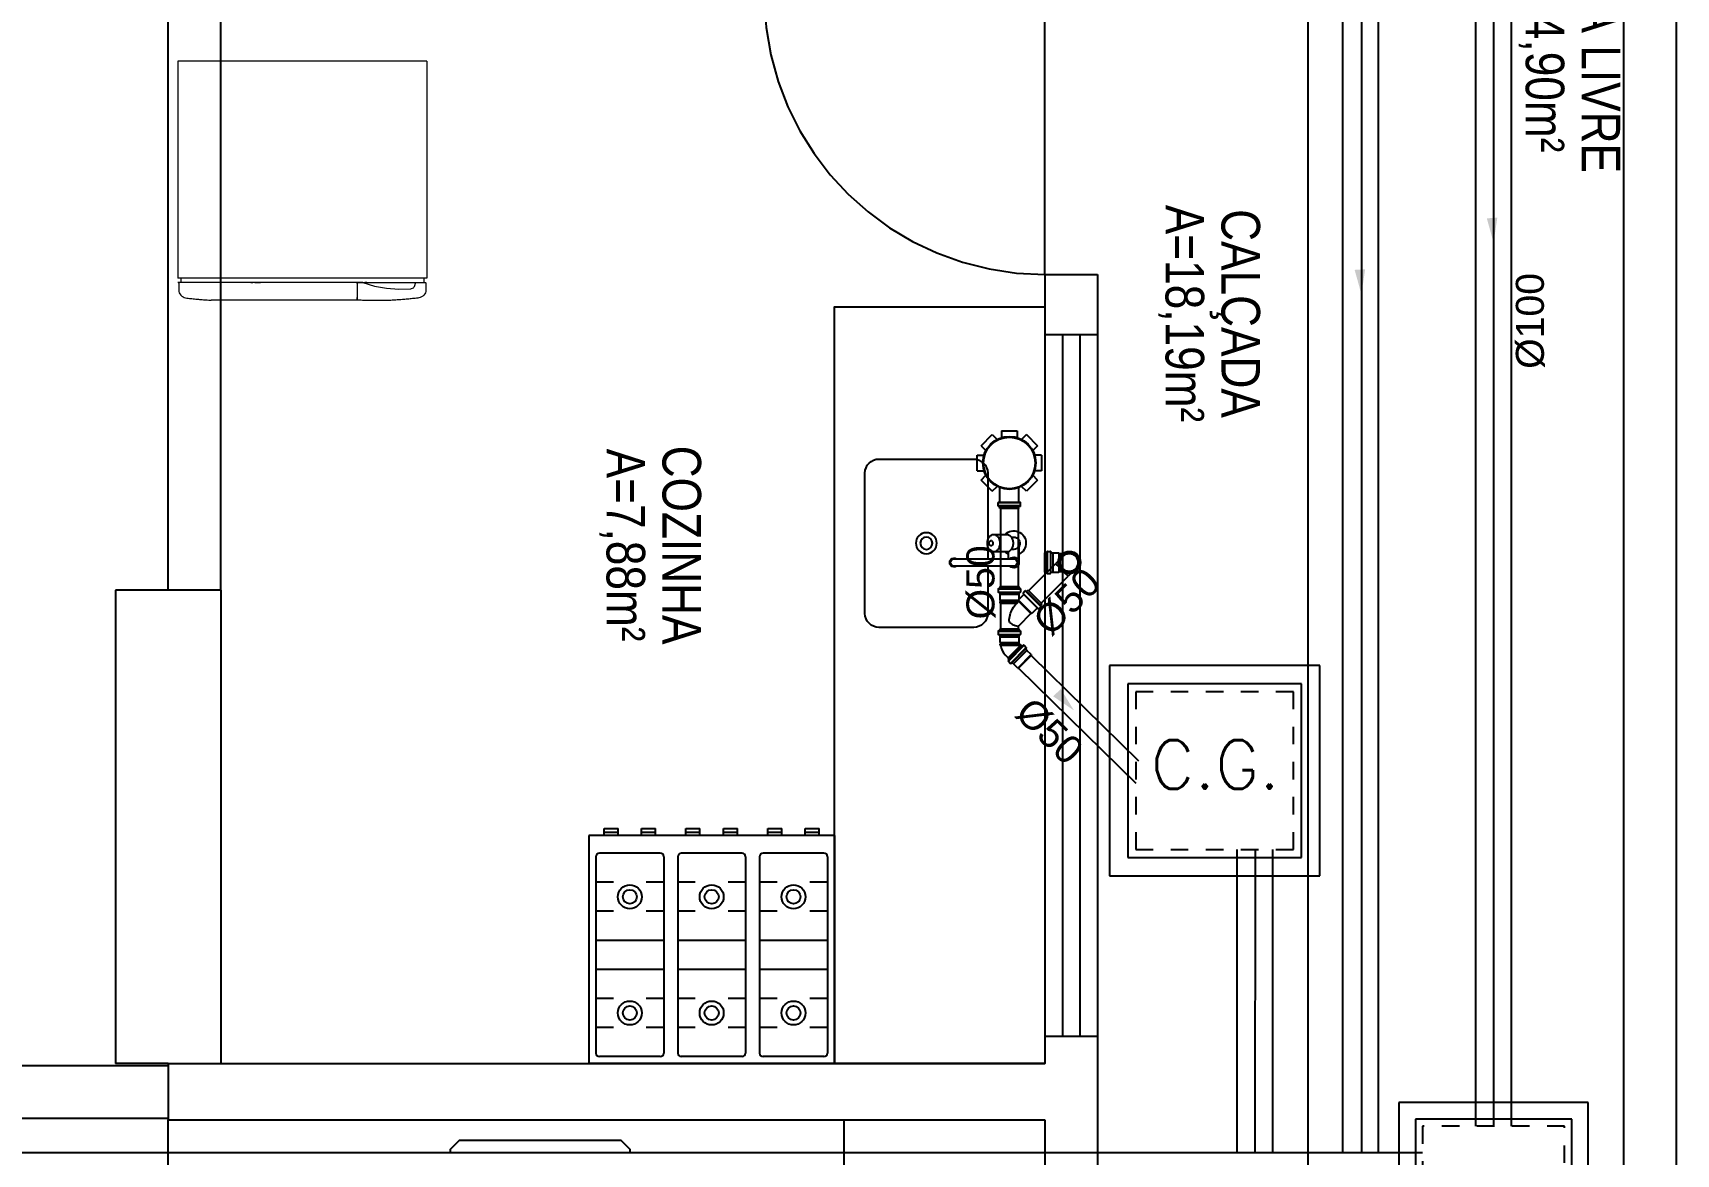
# Model space of a CAD drawing. Header units: millimetres. Extents: x -336 to -33, y -135 to 770.
# Drawn here: x -192.18 to -182.81, y 723.63 to 730.02 of the extents above; entities that cross this region are included whole.
import ezdxf
from ezdxf.enums import TextEntityAlignment as Align

# ---------------------------------------------------------------- set-up
doc = ezdxf.new("R2010")
doc.units = ezdxf.units.MM
doc.header["$LTSCALE"] = 50
doc.header["$MEASUREMENT"] = 0
for name, pattern in [('CONTINU', [0]), ('DASHDOT2', [0.5, 0.25, -0.125, 0, -0.125]), ('HIDDEN', [0.375, 0.25, -0.125]), ('HIDDEN2', [0.1875, 0.125, -0.0625])]:
    doc.linetypes.add(name, pattern=pattern)
doc.layers.get('0').update_dxf_attribs({"linetype": 'CONTINUOUS'})
for name, color, linetype in [('-HIDRO', 8, 'CONTINUOUS'), ('a-pem-m', 6, 'CONTINUOUS'), ('E-txt-g', 3, 'CONTINUOUS'), ('HIDROGRAFIA', 4, 'CONTINUOUS'), ('Texto-Tubos', 7, 'CONTINUOUS'), ('TigreCad', 3, 'CONTINUOUS'), ('Tinterno', 9, 'CONTINUOUS'), ('TUBULAÇÃO_ESGOTO', 5, 'CONTINUOUS')]:
    doc.layers.add(name, color=color, linetype=linetype)
doc.layers.add('E-Lay-9', color=9, linetype='CONTINUOUS', lineweight=9)
doc.layers.add('E-Txt-W', color=7, linetype='CONTINUOUS', lineweight=20)
doc.styles.add('A16-E50', font='arial.ttf', dxfattribs={"height": 0.08})
doc.styles.add('F2', font='swissc.ttf')
doc.styles.add('R80', font='simplex.shx', dxfattribs={"height": 12})
doc.styles.add('REG60', font='romans.shx', dxfattribs={"width": 0.8, "height": 0.15})
doc.styles.add('REG80', font='romans.shx', dxfattribs={"width": 0.8, "height": 0.2})

# ---------------------------------------------------------------- blocks, each defined once
blk = doc.blocks.new('TXT-AMB75')
at = {"layer": 'E-txt-g', "style": 'REG80', "width": 0.8, "flags": 8}
blk.add_attdef('TXT', text='', height=0.2, dxfattribs=at).set_placement((0.0055, 0.2964), align=Align.CENTER)
at = {"layer": 'E-Txt-W', "style": 'REG60', "width": 0.8, "flags": 8}
blk.add_attdef('TXT', text='', height=0.15, dxfattribs=at).set_placement((0.0055, 0.0271), align=Align.CENTER)
blk = doc.blocks.new('Fogão03_6')
at = {"layer": 'a-pem-m', "color": 8}
for p, q in [((-0.35, -0.65), (-0.35, 0)), ((-0.35, 0), (0.35, 0)), ((-0.35, 0), (0.35, 0)), ((-0.35, -0.65), (-0.35, 0)), ((-0.33, -0.59), (-0.33, -0.03)), ((-0.33, -0.59), (-0.33, -0.03)), ((-0.32, -0.02), (-0.1467, -0.02)), ((-0.32, -0.02), (-0.1467, -0.02)), ((-0.1367, -0.59), (-0.1367, -0.03)), ((-0.1367, -0.59), (-0.1367, -0.03)), ((-0.0967, -0.59), (-0.0967, -0.03)), ((-0.0967, -0.59), (-0.0967, -0.03)), ((-0.0867, -0.02), (0.0867, -0.02)), ((-0.0867, -0.02), (0.0867, -0.02)), ((0.0967, -0.59), (0.0967, -0.03)), ((0.0967, -0.59), (0.0967, -0.03)), ((0.1367, -0.59), (0.1367, -0.03)), ((0.1367, -0.59), (0.1367, -0.03)), ((0.1467, -0.02), (0.32, -0.02)), ((0.1467, -0.02), (0.32, -0.02)), ((0.33, -0.59), (0.33, -0.03)), ((0.33, -0.59), (0.33, -0.03)), ((0.35, -0.65), (0.35, 0)), ((0.35, -0.65), (0.35, 0)), ((-0.33, -0.1029), (-0.28, -0.1029)), ((-0.33, -0.1029), (-0.28, -0.1029)), ((-0.1867, -0.1029), (-0.1367, -0.1029)), ((-0.1867, -0.1029), (-0.1367, -0.1029)), ((-0.0967, -0.1029), (-0.0467, -0.1029)), ((-0.0967, -0.1029), (-0.0467, -0.1029)), ((0.0467, -0.1029), (0.0967, -0.1029)), ((0.0467, -0.1029), (0.0967, -0.1029)), ((0.1367, -0.1029), (0.1867, -0.1029)), ((0.1367, -0.1029), (0.1867, -0.1029)), ((0.28, -0.1029), (0.33, -0.1029)), ((0.28, -0.1029), (0.33, -0.1029)), ((-0.33, -0.1857), (-0.28, -0.1857)), ((-0.33, -0.1857), (-0.28, -0.1857)), ((-0.1867, -0.1857), (-0.1367, -0.1857)), ((-0.1867, -0.1857), (-0.1367, -0.1857)), ((-0.0967, -0.1857), (-0.0467, -0.1857)), ((-0.0967, -0.1857), (-0.0467, -0.1857)), ((0.0467, -0.1857), (0.0967, -0.1857)), ((0.0467, -0.1857), (0.0967, -0.1857)), ((0.1367, -0.1857), (0.1867, -0.1857)), ((0.1367, -0.1857), (0.1867, -0.1857)), ((0.28, -0.1857), (0.33, -0.1857)), ((0.28, -0.1857), (0.33, -0.1857)), ((-0.33, -0.2686), (-0.1367, -0.2686)), ((-0.33, -0.2686), (-0.1367, -0.2686)), ((-0.0967, -0.2686), (0.0967, -0.2686)), ((-0.0967, -0.2686), (0.0967, -0.2686)), ((0.1367, -0.2686), (0.33, -0.2686)), ((0.1367, -0.2686), (0.33, -0.2686)), ((-0.33, -0.3514), (-0.1367, -0.3514)), ((-0.33, -0.3514), (-0.1367, -0.3514)), ((-0.0967, -0.3514), (0.0967, -0.3514)), ((-0.0967, -0.3514), (0.0967, -0.3514)), ((0.1367, -0.3514), (0.33, -0.3514)), ((0.1367, -0.3514), (0.33, -0.3514)), ((-0.33, -0.4343), (-0.28, -0.4343)), ((-0.33, -0.4343), (-0.28, -0.4343)), ((-0.1867, -0.4343), (-0.1367, -0.4343)), ((-0.1867, -0.4343), (-0.1367, -0.4343)), ((-0.0967, -0.4343), (-0.0467, -0.4343)), ((-0.0967, -0.4343), (-0.0467, -0.4343)), ((0.0467, -0.4343), (0.0967, -0.4343)), ((0.0467, -0.4343), (0.0967, -0.4343)), ((0.1367, -0.4343), (0.1867, -0.4343)), ((0.1367, -0.4343), (0.1867, -0.4343)), ((0.28, -0.4343), (0.33, -0.4343)), ((0.28, -0.4343), (0.33, -0.4343)), ((-0.33, -0.5171), (-0.28, -0.5171)), ((-0.33, -0.5171), (-0.28, -0.5171)), ((-0.1867, -0.5171), (-0.1367, -0.5171)), ((-0.1867, -0.5171), (-0.1367, -0.5171)), ((-0.0967, -0.5171), (-0.0467, -0.5171)), ((-0.0967, -0.5171), (-0.0467, -0.5171)), ((0.0467, -0.5171), (0.0967, -0.5171)), ((0.0467, -0.5171), (0.0967, -0.5171)), ((0.1367, -0.5171), (0.1867, -0.5171)), ((0.1367, -0.5171), (0.1867, -0.5171)), ((0.28, -0.5171), (0.33, -0.5171)), ((0.28, -0.5171), (0.33, -0.5171)), ((-0.32, -0.6), (-0.1467, -0.6)), ((-0.32, -0.6), (-0.1467, -0.6)), ((-0.0867, -0.6), (0.0867, -0.6)), ((-0.0867, -0.6), (0.0867, -0.6)), ((0.1467, -0.6), (0.32, -0.6)), ((0.1467, -0.6), (0.32, -0.6)), ((-0.35, -0.65), (0.35, -0.65)), ((-0.35, -0.65), (0.35, -0.65)), ((-0.3068, -0.65), (-0.3068, -0.67)), ((-0.3068, -0.65), (-0.3068, -0.67)), ((-0.2669, -0.65), (-0.2669, -0.67)), ((-0.2669, -0.65), (-0.2669, -0.67)), ((-0.1998, -0.65), (-0.1998, -0.67)), ((-0.1998, -0.65), (-0.1998, -0.67)), ((-0.1599, -0.65), (-0.1599, -0.67)), ((-0.1599, -0.65), (-0.1599, -0.67)), ((-0.0734, -0.65), (-0.0734, -0.67)), ((-0.0734, -0.65), (-0.0734, -0.67)), ((-0.0335, -0.65), (-0.0335, -0.67)), ((-0.0335, -0.65), (-0.0335, -0.67)), ((0.0335, -0.65), (0.0335, -0.67)), ((0.0335, -0.65), (0.0335, -0.67)), ((0.0734, -0.65), (0.0734, -0.67)), ((0.0734, -0.65), (0.0734, -0.67)), ((0.1599, -0.65), (0.1599, -0.67)), ((0.1599, -0.65), (0.1599, -0.67)), ((0.1998, -0.65), (0.1998, -0.67)), ((0.1998, -0.65), (0.1998, -0.67)), ((0.2669, -0.65), (0.2669, -0.67)), ((0.2669, -0.65), (0.2669, -0.67)), ((0.3067, -0.65), (0.3067, -0.67)), ((0.3067, -0.65), (0.3067, -0.67)), ((-0.2669, -0.66), (-0.3068, -0.66)), ((-0.2669, -0.66), (-0.3068, -0.66)), ((-0.2669, -0.67), (-0.3068, -0.67)), ((-0.2669, -0.67), (-0.3068, -0.67)), ((-0.1599, -0.66), (-0.1998, -0.66)), ((-0.1599, -0.66), (-0.1998, -0.66)), ((-0.1599, -0.67), (-0.1998, -0.67)), ((-0.1599, -0.67), (-0.1998, -0.67)), ((-0.0335, -0.66), (-0.0734, -0.66)), ((-0.0335, -0.66), (-0.0734, -0.66)), ((-0.0335, -0.67), (-0.0734, -0.67)), ((-0.0335, -0.67), (-0.0734, -0.67)), ((0.0734, -0.66), (0.0335, -0.66)), ((0.0734, -0.66), (0.0335, -0.66)), ((0.0734, -0.67), (0.0335, -0.67)), ((0.0734, -0.67), (0.0335, -0.67)), ((0.1998, -0.66), (0.1599, -0.66)), ((0.1998, -0.66), (0.1599, -0.66)), ((0.1998, -0.67), (0.1599, -0.67)), ((0.1998, -0.67), (0.1599, -0.67)), ((0.3067, -0.66), (0.2669, -0.66)), ((0.3067, -0.66), (0.2669, -0.66)), ((0.3067, -0.67), (0.2669, -0.67)), ((0.3067, -0.67), (0.2669, -0.67))]:
    blk.add_line(p, q, dxfattribs=at)
for centre, radius in [((-0.2333, -0.1443), 0.0341), ((-0.2333, -0.1443), 0.0341), ((-0.2333, -0.1443), 0.02), ((-0.2333, -0.1443), 0.02), ((0, -0.1443), 0.0341), ((0, -0.1443), 0.0341), ((0, -0.1443), 0.02), ((0, -0.1443), 0.02), ((0.2333, -0.1443), 0.0341), ((0.2333, -0.1443), 0.0341), ((0.2333, -0.1443), 0.02), ((0.2333, -0.1443), 0.02), ((-0.2333, -0.4757), 0.0341), ((-0.2333, -0.4757), 0.0341), ((-0.2333, -0.4757), 0.02), ((-0.2333, -0.4757), 0.02), ((0, -0.4757), 0.0341), ((0, -0.4757), 0.0341), ((0, -0.4757), 0.02), ((0, -0.4757), 0.02), ((0.2333, -0.4757), 0.0341), ((0.2333, -0.4757), 0.0341), ((0.2333, -0.4757), 0.02), ((0.2333, -0.4757), 0.02)]:
    blk.add_circle(centre, radius, dxfattribs=at)
for centre, start, end in [((-0.32, -0.03), 89.9995, 179.9996), ((-0.32, -0.03), 89.9995, 179.9996), ((-0.1467, -0.03), 359.9996, 89.9995), ((-0.1467, -0.03), 359.9996, 89.9995), ((-0.0867, -0.03), 89.9995, 179.9996), ((-0.0867, -0.03), 89.9995, 179.9996), ((0.0867, -0.03), 359.9996, 89.9995), ((0.0867, -0.03), 359.9996, 89.9995), ((0.1467, -0.03), 89.9995, 179.9996), ((0.1467, -0.03), 89.9995, 179.9996), ((0.32, -0.03), 359.9996, 89.9995), ((0.32, -0.03), 359.9996, 89.9995), ((-0.32, -0.59), 179.9996, 269.9995), ((-0.32, -0.59), 179.9996, 269.9995), ((-0.1467, -0.59), 269.9995, 359.9996), ((-0.1467, -0.59), 269.9995, 359.9996), ((-0.0867, -0.59), 179.9996, 269.9995), ((-0.0867, -0.59), 179.9996, 269.9995), ((0.0867, -0.59), 269.9995, 359.9996), ((0.0867, -0.59), 269.9995, 359.9996), ((0.1467, -0.59), 179.9996, 269.9995), ((0.1467, -0.59), 179.9996, 269.9995), ((0.32, -0.59), 269.9995, 359.9996), ((0.32, -0.59), 269.9995, 359.9996)]:
    blk.add_arc(centre, 0.01, start, end, dxfattribs=at)
blk = doc.blocks.new('Gelad-vs')
at = {"layer": 'E-Lay-9', "color": 8}
blk.add_line((-0.1988, 0.6175), (-0.1988, 0.6198), dxfattribs=at)
for points in [[(-0.7073, 0.5912), (-0.7069, 0.5951), (-0.7057, 0.5989), (-0.7042, 0.6024), (-0.7015, 0.6059), (-0.6984, 0.609), (-0.6949, 0.6109), (-0.6914, 0.6125), (-0.6876, 0.6136)], [(-0.6876, 0.6136), (-0.6841, 0.614), (-0.6806, 0.6144), (-0.6767, 0.6148), (-0.6733, 0.6152), (-0.6694, 0.6156), (-0.6659, 0.6159), (-0.662, 0.6163), (-0.6586, 0.6167), (-0.6551, 0.6171), (-0.6512, 0.6175), (-0.6477, 0.6179), (-0.6439, 0.6179), (-0.64, 0.6183), (-0.6365, 0.6186), (-0.6327, 0.619), (-0.6292, 0.6194), (-0.6257, 0.6194), (-0.6218, 0.6198), (-0.6183, 0.6198), (-0.6145, 0.6202)], [(-0.1988, 0.6198), (-0.6145, 0.6202)], [(-0.0027, 0.5715), (-0.0027, 0.5912), (-0.0031, 0.5951), (-0.0039, 0.5989), (-0.0058, 0.6024), (-0.0085, 0.6059), (-0.0112, 0.609), (-0.0147, 0.6109), (-0.0186, 0.6125), (-0.0224, 0.6136), (-0.0259, 0.614), (-0.0294, 0.6144), (-0.0333, 0.6148), (-0.0367, 0.6152), (-0.0406, 0.6156), (-0.0441, 0.6159), (-0.0476, 0.6163), (-0.0514, 0.6167), (-0.0549, 0.6171), (-0.0588, 0.6175), (-0.0623, 0.6179), (-0.0661, 0.6179), (-0.0696, 0.6183), (-0.0735, 0.6186), (-0.077, 0.619), (-0.0808, 0.6194), (-0.0843, 0.6194), (-0.0882, 0.6198), (-0.0917, 0.6198), (-0.0955, 0.6202), (-0.099, 0.6202), (-0.1029, 0.6206), (-0.1063, 0.6206), (-0.1102, 0.6206), (-0.1137, 0.621), (-0.1176, 0.621), (-0.121, 0.621), (-0.1249, 0.6214), (-0.1284, 0.6214), (-0.1323, 0.6214), (-0.1357, 0.6214), (-0.1396, 0.6214), (-0.1431, 0.6214), (-0.147, 0.6214), (-0.1504, 0.6214), (-0.1543, 0.6214), (-0.1578, 0.6214), (-0.1617, 0.6214), (-0.1651, 0.621), (-0.169, 0.621), (-0.1725, 0.621), (-0.1763, 0.6206), (-0.1798, 0.6206), (-0.1837, 0.6206), (-0.1872, 0.6202), (-0.1907, 0.6202), (-0.1945, 0.6198), (-0.1988, 0.6198)], [(-0.1988, 0.6159), (-0.1988, 0.6186)], [(-0.1988, 0.5695), (-0.1988, 0.6186), (-0.1988, 0.614)], [(-0.1988, 0.6175), (-0.1988, 0.6179)], [(-0.1988, 0.6167), (-0.1988, 0.6171)], [(-0.1988, 0.6159), (-0.1988, 0.6156), (-0.1988, 0.6156), (-0.1988, 0.6156), (-0.1988, 0.6156), (-0.1988, 0.6152), (-0.1988, 0.6152), (-0.1988, 0.6148), (-0.1988, 0.6148), (-0.1988, 0.6148), (-0.1988, 0.6144), (-0.1988, 0.614), (-0.1988, 0.6136), (-0.1988, 0.6136), (-0.1988, 0.6132), (-0.1988, 0.6128)], [(-0.1988, 0.6156), (-0.1988, 0.6159)], [(-0.1988, 0.6148), (-0.1988, 0.6156)], [(-0.1988, 0.614), (-0.1988, 0.6144)], [(-0.1988, 0.5695), (-0.1988, 0.614)], [(-0.1988, 0.6128), (-0.1988, 0.6128), (-0.1988, 0.6132)], [(-0.1988, 0.5707), (-0.1988, 0.6128)], [(-0.1988, 0.5695), (-0.71, 0.5695)], [(-0.7073, 0.5715), (-0.7073, 0.5912)], [(-0.7073, 0.5711), (-0.7073, 0.5711), (-0.7073, 0.5711), (-0.7073, 0.5711), (-0.7073, 0.5711), (-0.7073, 0.5711), (-0.7073, 0.5711), (-0.7073, 0.5707), (-0.7069, 0.5699), (-0.7061, 0.5695), (-0.7057, 0.5695), (-0.7057, 0.5695), (-0.7057, 0.5695), (-0.7057, 0.5695), (-0.7057, 0.5695), (-0.7057, 0.5695)], [(-0.5012, 0.5695), (-0.7054, 0.5695)], [(-0.7015, 0.5572), (-0.7015, 0.5695)], [(-0.6791, 0.5695), (-0.6791, 0.5695), (-0.6791, 0.5695), (-0.6791, 0.5695), (-0.6791, 0.5695), (-0.6791, 0.5695), (-0.6791, 0.5695)], [(-0.5012, 0.5695), (-0.5, 0.5695), (-0.4989, 0.5695), (-0.4973, 0.5695), (-0.4969, 0.5695), (-0.4962, 0.5695)], [(-0.4989, 0.5695), (-0.5, 0.5695)], [(-0.4962, 0.5695), (-0.4962, 0.5695)], [(-0.4904, 0.5695), (-0.4904, 0.5695), (-0.4907, 0.5695), (-0.4907, 0.5695), (-0.4915, 0.5695), (-0.4919, 0.5695), (-0.4923, 0.5695), (-0.4927, 0.5695), (-0.4934, 0.5695), (-0.4942, 0.5695), (-0.495, 0.5695), (-0.4958, 0.5695), (-0.4962, 0.5695)], [(-0.4962, 0.5695), (-0.4962, 0.5695)], [(-0.4904, 0.5695), (-0.4737, 0.5695)], [(-0.4745, 0.5695), (-0.4904, 0.5695), (-0.4904, 0.5695), (-0.4904, 0.5695), (-0.4904, 0.5695), (-0.4904, 0.5695)], [(-0.2289, 0.5695), (-0.2289, 0.5695), (-0.2289, 0.5695), (-0.2289, 0.5695), (-0.2289, 0.5695), (-0.2289, 0.5695), (-0.2289, 0.5695), (-0.2289, 0.5695), (-0.2289, 0.5695), (-0.2289, 0.5695), (-0.2289, 0.5695), (-0.2289, 0.5695), (-0.2289, 0.5695), (-0.2289, 0.5695), (-0.2289, 0.5695), (-0.2289, 0.5695), (-0.2289, 0.5695), (-0.2289, 0.5695), (-0.2289, 0.5695), (-0.2289, 0.5695), (-0.2289, 0.5695)], [(-0.1988, 0.5722), (-0.1988, 0.5715)], [(-0.1988, 0.5695), (-0.1988, 0.5695), (-0.1988, 0.5695), (-0.1988, 0.5695), (-0.1988, 0.5707)], [(-0.1988, 0.5695), (-0.1988, 0.5707)], [(-0.1821, 0.5695), (-0.1988, 0.5695)], [(-0.198, 0.5695), (-0.198, 0.5695), (-0.198, 0.5695), (-0.198, 0.5695), (-0.198, 0.5695), (-0.198, 0.5695), (-0.198, 0.5695), (-0.198, 0.5695), (-0.198, 0.5695), (-0.198, 0.5695), (-0.198, 0.5695), (-0.198, 0.5695), (-0.198, 0.5695)], [(-0.198, 0.5695), (-0.1821, 0.5695), (-0.1821, 0.5695), (-0.1821, 0.5695), (-0.1821, 0.5695), (-0.1821, 0.5695)], [(-0.1821, 0.5695), (-0.1489, 0.5796), (-0.1149, 0.5858), (-0.0801, 0.5885), (-0.0456, 0.5873)], [(-0.1821, 0.5695), (-0.1818, 0.5695), (-0.1818, 0.5695), (-0.1814, 0.5695), (-0.181, 0.5695), (-0.1806, 0.5695), (-0.1802, 0.5695), (-0.1798, 0.5695), (-0.1791, 0.5695), (-0.1783, 0.5695), (-0.1775, 0.5695), (-0.1763, 0.5695), (-0.1763, 0.5695)], [(-0.1763, 0.5695), (-0.1763, 0.5695)], [(-0.1763, 0.5695), (-0.1763, 0.5695)], [(-0.1709, 0.5695), (-0.1725, 0.5695), (-0.1736, 0.5695), (-0.1752, 0.5695), (-0.1756, 0.5695), (-0.1763, 0.5695)], [(-0.1736, 0.5695), (-0.1725, 0.5695)], [(-0.1709, 0.5695), (-0.0046, 0.5695)], [(-0.0456, 0.5873), (-0.0433, 0.5869), (-0.0406, 0.5862), (-0.0383, 0.5846), (-0.0364, 0.5827), (-0.0348, 0.5808), (-0.0336, 0.5784), (-0.0329, 0.5757), (-0.0329, 0.5734)], [(-0.0329, 0.5715), (-0.0329, 0.5734)], [(-0.0329, 0.5715), (-0.0329, 0.5711), (-0.0325, 0.5711), (-0.0325, 0.5707), (-0.0325, 0.5707), (-0.0321, 0.5703), (-0.0321, 0.5703), (-0.0321, 0.5699), (-0.0317, 0.5699), (-0.0313, 0.5695), (-0.0313, 0.5695), (-0.0309, 0.5695), (-0.0309, 0.5695)], [(-0.0309, 0.5695), (-0.0309, 0.5695), (-0.0309, 0.5695), (-0.0309, 0.5695), (-0.0309, 0.5695), (-0.0309, 0.5695), (-0.0309, 0.5695), (-0.0309, 0.5695), (-0.0309, 0.5695)], [(-0.0085, 0.5572), (-0.0085, 0.5695)], [(-0.0046, 0.5695), (-0.0046, 0.5695), (-0.0046, 0.5695), (-0.0046, 0.5695), (-0.0046, 0.5695), (-0.0046, 0.5695), (-0.0046, 0.5695), (-0.0039, 0.5695), (-0.0035, 0.5699), (-0.0031, 0.5707), (-0.0031, 0.5711), (-0.0031, 0.5711), (-0.0031, 0.5711), (-0.0031, 0.5711), (-0.0031, 0.5711), (-0.0031, 0.5715)], [(-0.71, -0.0613), (-0.71, 0.5572)], [(0, 0.5572), (-0.71, 0.5572)], [(0, -0.0613), (0, 0.5572)], [(0, -0.0613), (-0.71, -0.0613)]]:
    blk.add_lwpolyline(points, dxfattribs=at)
blk = doc.blocks.new('Cuba coz')
at = {"color": 8}
blk.add_line((7.5, -4.5), (7.5, -2.41), dxfattribs=at)
for points in [[(13.41, -6.5), (13.41, -20, 0.414214), (17.41, -24), (44.41, -24, 0.414214), (48.41, -20), (48.41, 20, 0.414214), (44.41, 24), (17.41, 24, 0.414214), (13.41, 20), (13.41, 0.74)], [(6.7, 1.75), (6, 1.75, 0.546464), (4.41, -0.73, -0.10784), (4.5, -1.15), (4.5, -5.5)], [(11.72, 2.5), (7.96, 2.5, 0.133256), (7.32, 2.33, 0.106756), (6.71, 1.77, 0.082828), (6.34, 0.99, 0.071352), (6.19, 0, 0.071352), (6.34, -0.99, 0.082828), (6.71, -1.77, 0.106756), (7.32, -2.33, 0.133256), (7.96, -2.5), (11.72, -2.5)], [(4.41, -0.73, 0.293273), (6, -1.75), (6.7, -1.75)], [(13.41, -1), (13.41, -4.5, 0.414214)]]:
    blk.add_lwpolyline(points, format="xyb", dxfattribs=at)
for points in [[(11.72, -2.5, 0.133256), (12.36, -2.33, 0.106756), (12.97, -1.77, 0.082828), (13.35, -0.99, 0.071352), (13.49, 0, 0.071352), (13.35, 0.99, 0.082828), (12.97, 1.77, 0.106756), (12.36, 2.33, 0.133256), (11.72, 2.5, 0.133256), (11.08, 2.33, 0.106756), (10.47, 1.77, 0.082828), (10.1, 0.99, 0.071352), (9.95, 0, 0.071352), (10.1, -0.99, 0.082828), (10.47, -1.77, 0.106756), (11.08, -2.33, 0.133256)], [(12.47, 0.75, 0.133256), (12.28, 0.7, 0.106756), (12.1, 0.53, 0.082828), (11.98, 0.3, 0.071352), (11.94, 0, 0.071352), (11.98, -0.3, 0.082828), (12.1, -0.53, 0.106756), (12.28, -0.7, 0.133256), (12.47, -0.75, 0.133256), (12.66, -0.7, 0.106756), (12.85, -0.53, 0.082828), (12.96, -0.3, 0.071352), (13, 0, 0.071352), (12.96, 0.3, 0.082828), (12.85, 0.53, 0.106756), (12.66, 0.7, 0.133256)], [(6, -6.5), (23, -6.5, 1), (23, -4.5), (6, -4.5, 1)]]:
    blk.add_lwpolyline(points, format="xyb", close=True, dxfattribs=at)
for radius in [3, 1.75]:
    blk.add_circle((30.91, 0), radius, dxfattribs=at)
for centre, radius, start, end in [((6, 0), 3.5, 45.5847, 244.6231), ((6, -5.5), 1.5, 41.8103, 318.1897), ((6, 0), 3.5, 295.3769, 314.4153), ((23, -5.5), 1.25, 233.1301, 126.8699)]:
    blk.add_arc(centre, radius, start, end, dxfattribs=at)
blk = doc.blocks.new('27150012p')
at = {"layer": 'TigreCad'}
for p, q in [((-80.6, 48.8), (-48.8, 80.6)), ((-80.6, 48.8), (-66.9, 35.1)), ((-48.8, 80.6), (-35.1, 66.9)), ((-22.5, 91.5), (-22.5, 72.1)), ((-22.5, 91.5), (22.5, 91.5)), ((22.5, 91.5), (22.5, 72.1)), ((48.8, 80.6), (35.1, 66.9)), ((48.8, 80.6), (80.6, 48.8)), ((80.6, 48.8), (66.9, 35.1)), ((-91.5, -22.5), (-91.5, 22.5)), ((-91.5, 22.5), (-72.1, 22.5)), ((111.4, 27.4), (70.4, 27.4)), ((112.7, 30.9), (112.4, 28.3)), ((122.4, 31.8), (113.7, 31.8)), ((113.7, 30.8), (113.7, -30.8)), ((122.4, 30.8), (122.4, -30.8)), ((123.4, 31.1), (124.2, 28.1)), ((129.5, 27.4), (125.1, 27.4)), ((129.5, 27.4), (129.5, -27.4)), ((-91.5, -22.5), (-72.1, -22.5)), ((-80.6, -48.8), (-66.9, -35.1)), ((80.6, -48.8), (66.9, -35.1)), ((111.4, -27.4), (70.4, -27.4)), ((112.7, -30.9), (112.4, -28.3)), ((122.4, -31.8), (113.7, -31.8)), ((123.4, -31.1), (124.2, -28.1)), ((129.5, -27.4), (125.1, -27.4)), ((-48.8, -80.6), (-80.6, -48.8)), ((-48.8, -80.6), (-35.1, -66.9)), ((-22.5, -91.5), (-22.5, -72.1)), ((22.5, -91.5), (-22.5, -91.5)), ((22.5, -91.5), (22.5, -72.1)), ((48.8, -80.6), (35.1, -66.9)), ((80.6, -48.8), (48.8, -80.6))]:
    blk.add_line(p, q, dxfattribs=at)
blk.add_circle((0, 0), 75.5, dxfattribs=at)
for centre, start, end in [((111.4, 28.4), 270, 355), ((113.7, 30.8), 90, 175), ((122.4, 30.8), 15, 90), ((125.1, 28.4), 195, 270), ((111.4, -28.4), 5, 90), ((113.7, -30.8), 185, 270), ((122.4, -30.8), 270, 345), ((125.1, -28.4), 90, 165)]:
    blk.add_arc(centre, 1, start, end, dxfattribs=at)
at = {"layer": 'Tinterno'}
for p, q in [((112.4, 27.4), (112.4, -27.4)), ((124.4, 27.4), (124.4, -27.4))]:
    blk.add_line(p, q, dxfattribs=at)
blk.add_circle((0, 0), 73.5, dxfattribs=at)
blk = doc.blocks.new('j9n50d')
at = {"layer": 'TigreCad'}
for p, q in [((28.5, 25.4), (0, 25.4)), ((30.3, 27.2), (28.5, 25.4)), ((30.3, -27.1), (30.3, 27.2)), ((47.1, 27.2), (30.3, 27.2)), ((47.3, 27.4), (47.1, 27.2)), ((47.1, -27.1), (47.1, 27.2)), ((51.9, 27.4), (47.3, 27.4)), ((53.2, 30.9), (52.9, 28.3)), ((53.4, 30.8), (53.4, -30.8)), ((62.9, 31.8), (54.2, 31.8)), ((62.9, 30.8), (62.9, -30.8)), ((63.9, 31.1), (64.7, 28.1)), ((70, 27.4), (65.6, 27.4)), ((70, 27.4), (70, -27.4)), ((28.5, -25.3), (0, -25.3)), ((30.3, -27.1), (28.5, -25.3)), ((47.1, -27.1), (30.3, -27.1)), ((47.3, -27.4), (47.1, -27.1)), ((51.9, -27.4), (47.3, -27.4)), ((53.2, -30.9), (52.9, -28.3)), ((62.9, -31.8), (54.2, -31.8)), ((63.9, -31.1), (64.7, -28.1)), ((70, -27.4), (65.6, -27.4))]:
    blk.add_line(p, q, dxfattribs=at)
for centre, radius, start, end in [((0, 0), 25.4, 90, 270), ((51.9, 28.4), 1, 270, 355), ((54.2, 30.8), 1, 90, 175), ((62.9, 30.8), 1, 15, 90), ((65.6, 28.4), 1, 195, 270), ((51.9, -28.4), 1, 5, 90), ((54.2, -30.8), 1, 185, 270), ((62.9, -30.8), 1, 270, 345), ((65.6, -28.4), 1, 90, 165)]:
    blk.add_arc(centre, radius, start, end, dxfattribs=at)
at = {"layer": 'Tinterno'}
for p, q in [((28.5, -25.3), (28.5, 25.4)), ((47.3, -27.4), (47.3, 27.4)), ((52.9, 27.4), (52.9, -27.4)), ((64.9, 27.4), (64.9, -27.4))]:
    blk.add_line(p, q, dxfattribs=at)
blk = doc.blocks.new('j9n50s')
at = {"layer": 'TigreCad'}
for p, q in [((19.2, 25.4), (30.3, 25.4)), ((19.2, -25.4), (30.3, -25.4))]:
    blk.add_line(p, q, dxfattribs=at)
for radius in [31.8, 27.4]:
    blk.add_circle((0, 0), radius, dxfattribs=at)
at = {"layer": 'Tinterno'}
for p, q in [((30.3, 25.4), (30.3, 9.7)), ((30.3, -9.7), (30.3, -25.4))]:
    blk.add_line(p, q, dxfattribs=at)
blk.add_circle((0, 0), 25.6, dxfattribs=at)
blk = doc.blocks.new('26276942p')
at = {"layer": 'TigreCad'}
for p, q in [((55.7, 25.3), (-17.5, 25.3)), ((55.7, 25.3), (55.8, 26.8)), ((55.7, 25.3), (55.7, -22.7)), ((58.7, 26.8), (55.8, 26.8)), ((58.9, 25.3), (58.7, 26.8)), ((58.9, 25.3), (58.9, -25.3)), ((61.5, 25.3), (58.9, 25.3)), ((63.3, 27.1), (61.5, 25.3)), ((63.3, -26.1), (63.3, 27.1)), ((80.1, 27.1), (63.3, 27.1)), ((80.3, 27.3), (80.1, 27.1)), ((80.3, -27.4), (80.3, 27.3)), ((84.9, 27.3), (80.3, 27.3)), ((86.2, 30.9), (85.9, 28.3)), ((86.4, 30.8), (86.4, -30.8)), ((95.9, 31.8), (87.2, 31.8)), ((95.9, 30.8), (95.9, -30.8)), ((96.9, 31.1), (97.7, 28.1)), ((103, 27.3), (98.6, 27.3)), ((103, 27.3), (103, -27.4)), ((-11.1, -25.3), (-17.5, -25.3)), ((25.5, -61.4), (-10.1, -25.8)), ((25.5, -64.2), (63.5, -26.3)), ((82.9, -39.3), (39.3, -82.9)), ((58.9, -25.3), (55.7, -22.7)), ((79.4, -40.7), (67.5, -28.9)), ((80.1, -27.1), (68.2, -27.1)), ((80.3, -27.4), (80.1, -27.1)), ((84.9, -27.4), (80.3, -27.4)), ((82.8, -39.1), (80.7, -40.8)), ((90.3, -45.3), (84.1, -39.1)), ((86.2, -30.9), (85.9, -28.3)), ((95.9, -31.8), (87.2, -31.8)), ((90.5, -46.5), (88.9, -49.2)), ((96.9, -31.1), (97.7, -28.1)), ((103, -27.4), (98.6, -27.4)), ((25.5, -64.2), (25.5, -61.4)), ((40.7, -79.4), (25.5, -64.2)), ((39.1, -82.8), (40.8, -80.7)), ((45.3, -90.3), (39.1, -84.1)), ((46.5, -90.5), (49.2, -88.9)), ((88.6, -49.9), (49.9, -88.6)), ((53.5, -92.2), (50.4, -89.1)), ((92.2, -53.5), (53.5, -92.2)), ((92.2, -53.5), (89.1, -50.4))]:
    blk.add_line(p, q, dxfattribs=at)
for points in [[(0.6, -1.3, -0.153495), (4.7, 0.2, -0.085604), (21.8, -2.1, -0.043194), (39.4, -9.3, -0.022416), (55.7, -20.8, -0.009739)], [(-11.3, -25.3, -0.086386), (-9.5, -16.9, -0.063763), (-4.1, -7.1, -0.026182), (0.6, -1.3, -0.049941)], [(58.9, -23.3, -0.003371), (61.2, -25.2, -0.009739), (67.2, -28.1, -0.042942)]]:
    blk.add_lwpolyline(points, format="xyb", dxfattribs=at)
for centre, radius, start, end in [((84.9, 28.3), 1, 270, 355), ((87.2, 30.8), 1, 90, 175), ((95.9, 30.8), 1, 15, 90), ((98.6, 28.3), 1, 195, 270), ((-11.1, -26.8), 1.5, 45, 90), ((68.2, -28.1), 1, 90, 225), ((80.1, -40), 1, 225, 310), ((83.4, -39.8), 1, 45, 130), ((84.9, -28.4), 1, 5, 90), ((87.2, -30.8), 1, 185, 270), ((89.6, -46), 1, 330, 45), ((95.9, -30.8), 1, 270, 345), ((98.6, -28.4), 1, 90, 165), ((39.8, -83.4), 1, 140, 225), ((40, -80.1), 1, 320, 45), ((46, -89.6), 1, 225, 300), ((49.7, -89.8), 1, 45, 120), ((89.8, -49.7), 1, 150, 225)]:
    blk.add_arc(centre, radius, start, end, dxfattribs=at)
at = {"layer": 'Tinterno'}
for p, q in [((-17.5, 25.3), (-17.5, -25.3)), ((55.8, 26.8), (55.8, -22.8)), ((58.7, 26.8), (58.7, -25.2)), ((61.5, -25.3), (61.5, 25.3)), ((80.1, -27.1), (80.1, 27.1)), ((85.9, 27.3), (85.9, -27.4)), ((97.9, 27.3), (97.9, -27.4)), ((61.6, -25.4), (25.5, -61.4)), ((80, -41.4), (41.4, -80)), ((89.6, -46), (46, -89.6))]:
    blk.add_line(p, q, dxfattribs=at)
blk = doc.blocks.new('j4n50p')
at = {"layer": 'TigreCad'}
for p, q in [((-23.7, 12.2), (-32.5, 3.4)), ((3.3, 25.3), (3.4, 26.8)), ((6.3, 26.8), (3.4, 26.8)), ((3.4, 26.8), (3.4, -29.6)), ((6.5, 25.3), (6.3, 26.8)), ((6.3, 26.8), (6.3, -26.7)), ((9.1, 25.3), (6.5, 25.3)), ((10.9, 27.1), (9.1, 25.3)), ((27.7, 27.1), (10.9, 27.1)), ((10.9, 27.1), (10.9, -27.2)), ((27.9, 27.3), (27.7, 27.1)), ((32.5, 27.3), (27.9, 27.3)), ((33.8, 30.9), (33.5, 28.3)), ((34, 30.8), (34, -30.8)), ((43.5, 31.8), (34.8, 31.8)), ((43.5, 30.8), (43.5, -30.8)), ((44.5, 31.1), (45.3, 28.1)), ((50.6, 27.3), (46.2, 27.3)), ((50.6, 27.3), (50.6, -27.4)), ((3.4, -29.6), (3.3, -32.4)), ((6.3, -26.7), (3.4, -29.6)), ((9.1, -26.8), (3.4, -32.5)), ((6.3, -26.7), (6.5, -29.4)), ((10.9, -27.2), (10.5, -26.8)), ((27.7, -27.2), (10.9, -27.2)), ((27.9, -27.4), (27.7, -27.2)), ((32.5, -27.4), (27.9, -27.4)), ((33.8, -30.9), (33.5, -28.3)), ((43.5, -31.8), (34.8, -31.8)), ((44.5, -31.1), (45.3, -28.1)), ((50.6, -27.4), (46.2, -27.4))]:
    blk.add_line(p, q, dxfattribs=at)
for centre, radius, start, end in [((9.5, -21.6), 47.3, 97.6023, 134.5558), ((32.5, 28.3), 1, 270, 355), ((34.8, 30.8), 1, 90, 175), ((43.5, 30.8), 1, 15, 90), ((46.2, 28.3), 1, 195, 270), ((9.8, -27.5), 1, 45, 135), ((32.5, -28.4), 1, 5, 90), ((34.8, -30.8), 1, 185, 270), ((43.5, -30.8), 1, 270, 345), ((46.2, -28.4), 1, 90, 165)]:
    blk.add_arc(centre, radius, start, end, dxfattribs=at)
at = {"layer": 'Tinterno'}
for p, q in [((3.4, -32.5), (-32.5, 3.4)), ((3.3, 25.3), (3.3, -32.4)), ((6.5, 25.3), (6.5, -29.4)), ((9.1, 25.3), (9.1, -26.8)), ((27.7, 27.1), (27.7, -27.2)), ((27.9, 27.3), (27.9, -27.4)), ((33.5, 27.3), (33.5, -27.4)), ((45.5, 27.3), (45.5, -27.4))]:
    blk.add_line(p, q, dxfattribs=at)
blk = doc.blocks.new('_cxgordu')
for p, q in [((40, 40), (-40, 40)), ((-40, 40), (-40, -40)), ((40, -40), (40, 40)), ((-40, -40), (40, -40))]:
    blk.add_line(p, q)
at = {"color": 1, "linetype": 'Continuous', "ltscale": 0.5}
for p, q in [((33, 33), (-33, 33)), ((-33, 33), (-33, -33)), ((33, -33), (33, 33)), ((-33, -33), (33, -33))]:
    blk.add_line(p, q, dxfattribs=at)
at = {"color": 1, "linetype": 'HIDDEN', "ltscale": 0.5}
for p, q in [((30, 30), (-30, 30)), ((-30, 30), (-30, -30)), ((30, -30), (30, 30)), ((-30, -30), (30, -30))]:
    blk.add_line(p, q, dxfattribs=at)
at = {"style": 'R80'}
blk.add_text('C.G.', height=18.48, dxfattribs=at).set_placement((-24.3, -6.88))
blk = doc.blocks.new('11030602p')
at = {"layer": 'TigreCad'}
for p, q in [((0, 27.3), (4.4, 27.3)), ((0, -27.3), (0, 27.3)), ((6.1, 31.1), (5.3, 28.1)), ((7.1, 31.8), (15.8, 31.8)), ((7.1, -30.8), (7.1, 30.8)), ((15.8, -30.8), (15.8, 30.8)), ((16.8, 30.9), (17.1, 28.3)), ((18.1, 27.3), (22.7, 27.3)), ((22.7, 27.3), (23, 27.1)), ((39.7, 27.1), (23, 27.1)), ((39.7, 27.1), (41.5, 25.3)), ((41.5, -25.4), (41.5, 25.3)), ((0, -27.3), (4.4, -27.3)), ((6.1, -31.1), (5.3, -28.1)), ((7.1, -31.8), (15.8, -31.8)), ((16.8, -30.9), (17.1, -28.3)), ((18.1, -27.3), (22.7, -27.3)), ((22.7, -27.3), (23, -27.1)), ((39.7, -27.1), (23, -27.1)), ((39.7, -27.1), (41.5, -25.4))]:
    blk.add_line(p, q, dxfattribs=at)
for centre, start, end in [((4.4, 28.4), 270, 345), ((7.1, 30.8), 90, 165), ((15.8, 30.8), 5, 90), ((18.1, 28.4), 185, 270), ((4.4, -28.3), 15, 90), ((7.1, -30.8), 195, 270), ((15.8, -30.8), 270, 355), ((18.1, -28.3), 90, 175)]:
    blk.add_arc(centre, 1, start, end, dxfattribs=at)
at = {"layer": 'Tinterno'}
for p, q in [((5.1, -27.3), (5.1, 27.3)), ((17.1, -27.3), (17.1, 27.3)), ((22.7, 27.3), (22.7, -27.3)), ((23, -27.1), (23, 27.1)), ((39.7, 27.1), (39.7, -27.1))]:
    blk.add_line(p, q, dxfattribs=at)
blk = doc.blocks.new('_cxareia')
for p, q in [((40, 40), (-40, 40)), ((-40, 40), (-40, -40)), ((40, -40), (40, 40)), ((-40, -40), (40, -40))]:
    blk.add_line(p, q)
at = {"color": 1, "linetype": 'Continuous', "ltscale": 0.5}
for p, q in [((33, 33), (-33, 33)), ((-33, 33), (-33, -33)), ((33, -33), (33, 33)), ((-33, -33), (33, -33))]:
    blk.add_line(p, q, dxfattribs=at)
at = {"color": 1, "linetype": 'HIDDEN', "ltscale": 0.5}
for p, q in [((30, 30), (-30, 30)), ((-30, 30), (-30, -30)), ((30, -30), (30, 30)), ((-30, -30), (30, -30))]:
    blk.add_line(p, q, dxfattribs=at)
at = {"style": 'R80'}
blk.add_text('C.A.', height=17.28, dxfattribs=at).set_placement((-21.97, -6.06))

msp = doc.modelspace()

# ---------------------------------------------------------------- linework, layer by layer
at = {"layer": '-HIDRO', "linetype": 'Continuous'}
for p, q in [((-182.8054, 753.5533), (-182.8054, 703.5533)), ((-183.1054, 753.2533), (-183.1054, 703.8533)), ((-184.9054, 748.4511), (-184.9054, 715.3333)), ((-191.4054, 726.8466), (-191.4054, 730.4466)), ((-186.4054, 728.6466), (-186.4054, 730.2466)), ((-186.4054, 728.6466), (-186.4054, 724.1466)), ((-186.4054, 728.6466), (-186.1054, 728.6466)), ((-186.1054, 728.6466), (-186.1054, 722.3299)), ((-191.1054, 726.8466), (-191.7054, 726.8466)), ((-191.7054, 726.8466), (-191.7054, 724.1466)), ((-191.1054, 726.8466), (-191.1054, 724.1466)), ((-186.4054, 726.4422), (-186.4054, 724.1466)), ((-191.4054, 724.1466), (-191.7054, 724.1466)), ((-191.4054, 724.1466), (-186.4054, 724.1466)), ((-191.4054, 724.1466), (-191.4054, 723.8266)), ((-191.4054, 723.8266), (-186.4054, 723.8266)), ((-186.4054, 723.8266), (-186.4054, 722.3299))]:
    msp.add_line(p, q, dxfattribs=at)
at = {"layer": '-HIDRO', "linetype": 'DASHDOT2'}
for p, q in [((-191.1054, 726.8466), (-191.1054, 730.4466)), ((-191.4054, 724.1333), (-196.5054, 724.1333)), ((-191.4054, 723.8333), (-193.8054, 723.8333))]:
    msp.add_line(p, q, dxfattribs=at)
at = {"layer": '-HIDRO', "linetype": 'HIDDEN2'}
for p, q in [((-186.4054, 728.3036), (-186.1054, 728.3036)), ((-186.3054, 728.3036), (-186.3054, 724.3036)), ((-186.2054, 728.3036), (-186.2054, 724.3036)), ((-186.4054, 724.3036), (-186.1054, 724.3036))]:
    msp.add_line(p, q, dxfattribs=at)
at = {"layer": '-HIDRO', "linetype": 'CONTINU'}
msp.add_lwpolyline([(-187.6054, 724.1466), (-187.6054, 728.4619), (-186.4054, 728.4619), (-186.4054, 724.1466)], close=True, dxfattribs=at)
at = {"layer": '-HIDRO'}
for points in [[(-191.4054, 723.8266), (-187.5516, 723.8266), (-187.5516, 723.4164), (-191.4054, 723.4164)], [(-188.7699, 723.6402), (-188.7699, 723.6573), (-188.8212, 723.7086), (-189.7446, 723.7086), (-189.7959, 723.6573), (-189.7959, 723.6402)]]:
    msp.add_lwpolyline(points, close=True, dxfattribs=at)
at = {"layer": '-HIDRO', "linetype": 'HIDDEN2'}
msp.add_arc((-186.4054, 730.2469), 1.6003, 181.08443, 270, dxfattribs=at)
at = {"layer": 'TigreCad'}
for p, q in [((-183.9481, 723.7898), (-183.9481, 746.3141)), ((-183.7449, 723.7898), (-183.7449, 746.3141)), ((-184.7074, 730.7849), (-184.7074, 723.6398)), ((-184.5042, 730.7849), (-184.5042, 723.6398)), ((-186.6586, 727.3131), (-186.6586, 726.8678)), ((-186.5572, 727.3131), (-186.5572, 726.8678)), ((-186.3463, 726.9952), (-186.4981, 726.8434)), ((-186.2746, 726.9235), (-186.4264, 726.7717)), ((-186.484, 726.4745), (-185.8713, 725.8725)), ((-186.5551, 726.4022), (-185.8874, 725.7462)), ((-185.3101, 725.3673), (-185.3101, 723.6398)), ((-185.1069, 725.3673), (-185.1069, 723.6398)), ((-195.9988, 723.6398), (-184.2515, 723.6398))]:
    msp.add_line(p, q, dxfattribs=at)
at = {"layer": 'TUBULAÇÃO_ESGOTO'}
for p, q in [((-183.8465, 746.3141), (-183.8465, 723.7898)), ((-184.6002, 730.7849), (-184.5998, 723.6398)), ((-185.2064, 725.3668), (-185.2081, 723.6447)), ((-185.2081, 723.6447), (-185.2081, 723.6398))]:
    msp.add_line(p, q, dxfattribs=at)
for points in [[(-183.8465, 728.8282), (-183.885, 728.967), (-183.8251, 728.9706)], [(-184.6002, 728.5343), (-184.6388, 728.673), (-184.5788, 728.6767)], [(-186.2389, 726.1601), (-186.3579, 726.2411), (-186.3146, 726.2826)]]:
    msp.add_solid(points, dxfattribs=at)

# ---------------------------------------------------------------- block references
at = {"layer": '-HIDRO'}
ref = msp.add_blockref('TXT-AMB75', (-183.7766, 729.9718), dxfattribs=dict(at, xscale=1.458, yscale=1.458, zscale=1.458, rotation=270))
ref.add_attrib('TXT', 'ÁREA LIVRE', dxfattribs={"layer": 'E-txt-g', "color": 2, "height": 0.22, "rotation": 270, "style": 'F2'}).set_placement((-183.3444, 729.9679), align=Align.CENTER)
ref.add_attrib('TXT', 'A=14,90m²', dxfattribs={"layer": 'E-Txt-W', "height": 0.22, "rotation": 270, "style": 'F2'}).set_placement((-183.6633, 729.9628), align=Align.CENTER)
at = {"layer": '-HIDRO', "xscale": -2, "yscale": 2, "zscale": 2, "rotation": 180}
msp.add_blockref('Gelad-vs', (-189.9301, 729.7403), dxfattribs=at)
at = {"layer": '-HIDRO'}
ref = msp.add_blockref('TXT-AMB75', (-185.8304, 728.4332), dxfattribs=dict(at, xscale=1.458, yscale=1.458, zscale=1.458, rotation=270))
ref.add_attrib('TXT', 'CALÇADA', dxfattribs={"layer": 'E-txt-g', "color": 2, "height": 0.22, "rotation": 270, "style": 'F2'}).set_placement((-185.3982, 728.4241), align=Align.CENTER)
ref.add_attrib('TXT', 'A=18,19m²', dxfattribs={"layer": 'E-Txt-W', "height": 0.22, "rotation": 270, "style": 'F2'}).set_placement((-185.7171, 728.4242), align=Align.CENTER)
ref = msp.add_blockref('TXT-AMB75', (-189.0181, 727.1127), dxfattribs=dict(at, xscale=1.458, yscale=1.458, zscale=1.458, rotation=270))
ref.add_attrib('TXT', 'COZINHA', dxfattribs={"layer": 'E-txt-g', "color": 2, "height": 0.22, "rotation": 270, "style": 'F2'}).set_placement((-188.5859, 727.1036), align=Align.CENTER)
ref.add_attrib('TXT', 'A=7,88m²', dxfattribs={"layer": 'E-Txt-W', "height": 0.22, "rotation": 270, "style": 'F2'}).set_placement((-188.9048, 727.1036), align=Align.CENTER)
at = {"layer": '-HIDRO', "xscale": -0.02000000000043656, "yscale": 0.02000000000043656, "zscale": 0.02}
msp.add_blockref('Cuba coz', (-186.463, 727.1143, -12.6692), dxfattribs=at)
at = {"layer": '-HIDRO', "linetype": 'Continuous', "xscale": 2, "yscale": 2, "zscale": 2, "rotation": 180}
msp.add_blockref('Fogão03_6', (-188.3054, 724.1466), dxfattribs=at)
at = {"layer": 'HIDROGRAFIA'}
for name, p, xscale, yscale, zscale in [('_cxgordu', (-185.4374, 725.8173), 0.01500000000032742, 0.01499999999987267, 0.015), ('_cxareia', (-183.8465, 723.3848), 0.01350000000093132, 0.01350000000002183, 0.0135)]:
    msp.add_blockref(name, p, dxfattribs=dict(at, xscale=xscale, yscale=yscale, zscale=zscale))
at = {"layer": 'TigreCad', "xscale": 0.002, "yscale": 0.002, "zscale": 0.002}
for name, p, rotation in [('27150012p', (-186.6079, 727.5721), 270), ('j9n50s', (-186.2654, 727.0043), 224.9999999999374), ('j9n50d', (-186.2654, 727.0043), 180), ('26276942p', (-186.6079, 726.6618), 90), ('j4n50p', (-186.6079, 726.5256), 90)]:
    msp.add_blockref(name, p, dxfattribs=dict(at, rotation=rotation))
at = {"layer": 'TUBULAÇÃO_ESGOTO', "xscale": 0.002, "yscale": 0.002, "zscale": 0.002, "rotation": 315.506153410908}
msp.add_blockref('11030602p', (-186.5787, 726.4965), dxfattribs=at)

# ---------------------------------------------------------------- texts
at = {"layer": 'Texto-Tubos', "style": 'A16-E50'}
for s, rotation, p in [('%%C100', 90, (-183.5595, 728.382)), ('%%C50', 90, (-186.6927, 726.891)), ('%%C50', 45, (-186.2245, 726.7262)), ('%%C50', 315.50615, (-186.4336, 725.9868))]:
    msp.add_text(s, height=0.16, rotation=rotation, dxfattribs=at).set_placement(p, align=Align.CENTER)

doc.saveas('drawing.dxf')
